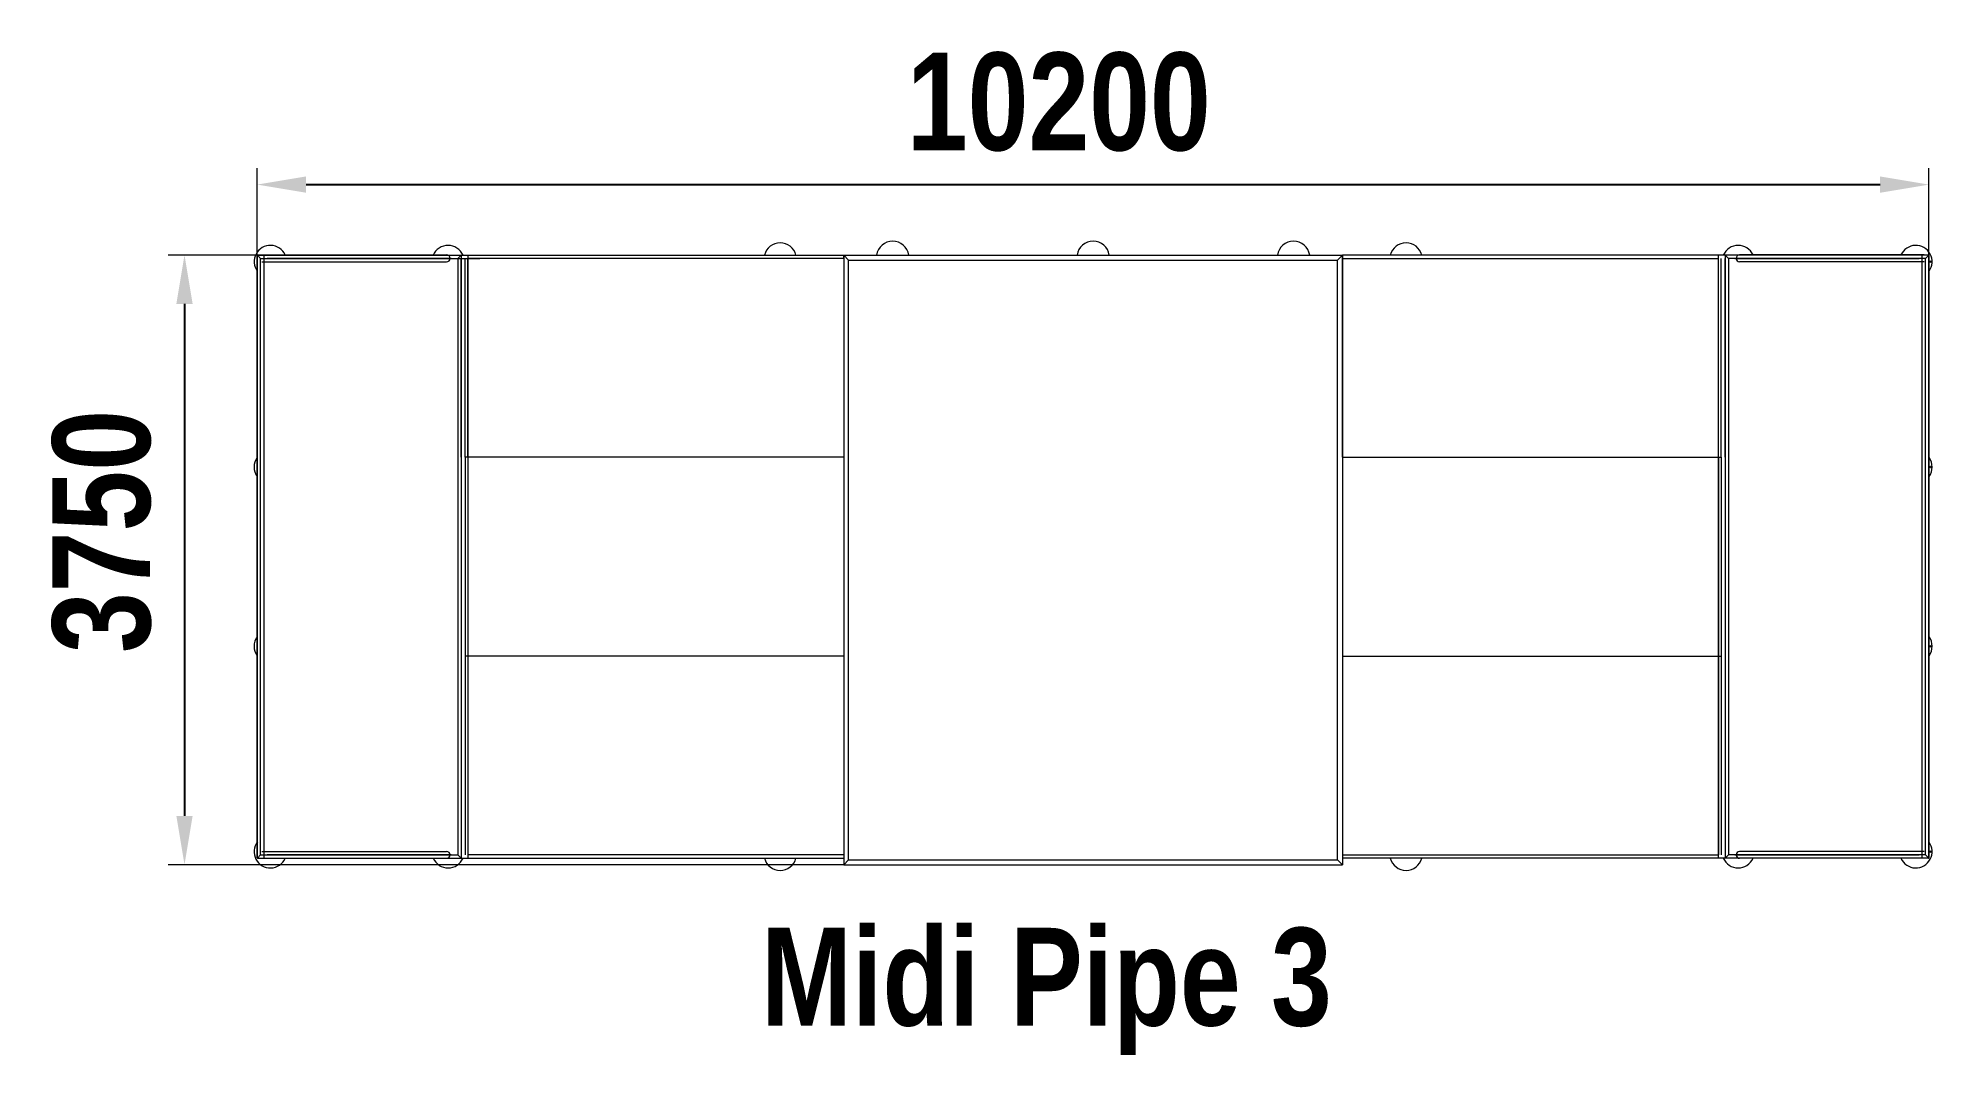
# Model space of a CAD drawing. Header units: millimetres. Extents: x 73845 to 85468, y 5139 to 11380.
import ezdxf

# ---------------------------------------------------------------- set-up
doc = ezdxf.new("R2010")
doc.units = ezdxf.units.MM
doc.layers.add('DiKom', color=7, linetype='Continuous')
doc.styles.add('style1', font='arialbd.ttf', dxfattribs={"width": 0.8})
doc.dimstyles.new('1-50', dxfattribs={"dimtxt": 600, "dimasz": 300, "dimexe": 100, "dimexo": 0, "dimgap": 300, "dimtad": 1, "dimtxsty": 'style1', "dimcen": 200, "dimclrd": 7, "dimclre": 7, "dimclrt": 7, "dimadec": 1, "dimazin": 2, "dimtfac": 1, "dimtmove": 0, "dimatfit": 2, "dimfxl": 1, "dimlwd": 25, "dimlwe": 18, "dimarcsym": 0})

# ---------------------------------------------------------------- blocks, each defined once
blk = doc.blocks.new('*D77')
at = {"layer": 'Defpoints', "color": 0, "transparency": 16777216}
for p in [(85449, 10480), (75191, 9523), (85449, 9523)]:
    blk.add_point(p, dxfattribs=at)
at = {"layer": 'DiKom', "color": 7, "lineweight": 18, "transparency": 16777216}
for p, q in [((75191, 9523), (75191, 10580)), ((85449, 9523), (85449, 10580))]:
    blk.add_line(p, q, dxfattribs=at)
at = {"layer": 'DiKom', "color": 7, "lineweight": 25, "transparency": 16777216}
blk.add_line((75491, 10480), (85149, 10480), dxfattribs=at)
at = {"layer": 'DiKom', "color": 7, "transparency": 16777216}
for points in [[(75491, 10530), (75491, 10430), (75191, 10480)], [(85149, 10530), (85149, 10430), (85449, 10480)]]:
    blk.add_solid(points, dxfattribs=at)
at = {"layer": 'DiKom', "color": 7, "transparency": 16777216, "insert": (80110, 10986), "char_height": 600, "attachment_point": 5, "style": 'style1'}
blk.add_mtext('10200', dxfattribs=at)
blk = doc.blocks.new('*D78')
at = {"layer": 'Defpoints', "color": 0, "transparency": 16777216}
for p in [(75530, 10048), (74745, 6307), (78790, 6307)]:
    blk.add_point(p, dxfattribs=at)
at = {"layer": 'DiKom', "color": 7, "lineweight": 18, "transparency": 16777216}
for p, q in [((75530, 10048), (74645, 10048)), ((78790, 6307), (74645, 6307))]:
    blk.add_line(p, q, dxfattribs=at)
at = {"layer": 'DiKom', "color": 7, "lineweight": 25, "transparency": 16777216}
blk.add_line((74745, 9748), (74745, 6607), dxfattribs=at)
at = {"layer": 'DiKom', "color": 7, "transparency": 16777216}
for points in [[(74695, 9748), (74795, 9748), (74745, 10048)], [(74695, 6607), (74795, 6607), (74745, 6307)]]:
    blk.add_solid(points, dxfattribs=at)
at = {"layer": 'DiKom', "color": 7, "transparency": 16777216, "insert": (74239, 8352), "char_height": 600, "attachment_point": 5, "rotation": 90, "style": 'style1'}
blk.add_mtext('3750', dxfattribs=at)

msp = doc.modelspace()

# ---------------------------------------------------------------- linework, layer by layer
at = {"layer": 'DiKom', "color": 7, "linetype": 'Continuous', "lineweight": 15}
for p, q in [((75191.328, 6350.247), (75191.328, 10044.247)), ((75192.328, 6347.247), (75192.328, 10047.247)), ((75212.328, 10027.247), (75192.328, 10047.247)), ((75192.328, 10047.247), (76442.328, 10047.247)), ((75194.328, 10047.247), (75230.328, 10047.247)), ((75212.328, 10027.247), (76422.328, 10027.247)), ((75212.328, 6367.247), (75212.328, 10027.247)), ((75220.317, 10048.247), (76353.328, 10048.247)), ((75220.317, 10006.247), (76353.328, 10006.247)), ((75233.328, 6350.247), (75233.328, 10044.247)), ((76382.328, 10027.247), (75252.328, 10027.247)), ((76342.328, 10027.247), (76556.481, 10027.247)), ((76422.328, 10027.247), (76442.328, 10047.247)), ((76422.328, 10027.247), (76422.328, 6367.247)), ((76442.328, 10047.247), (76442.328, 6347.247)), ((76442.328, 10047.247), (78790.408, 10047.247)), ((76442.328, 8807.247), (76442.328, 10027.247)), ((76466.856, 8807.247), (76466.856, 10027.247)), ((78790.408, 10027.247), (76483.387, 10027.247)), ((76483.387, 8807.247), (76483.387, 10027.247)), ((76484.328, 10047.247), (76484.328, 6347.247)), ((78790.408, 10047.247), (78790.408, 8797.247)), ((78790.408, 10047.247), (81850.408, 10047.247)), ((78790.408, 10047.247), (78820.408, 10017.247)), ((78790.408, 10027.247), (78790.408, 10047.247)), ((78820.408, 10017.247), (81820.408, 10017.247)), ((78820.408, 6337.247), (78820.408, 10017.247)), ((81850.408, 10047.247), (81820.408, 10017.247)), ((81820.408, 6337.247), (81820.408, 10017.247)), ((81850.408, 10027.247), (81850.408, 10047.247)), ((84198.489, 10047.247), (81850.408, 10047.247)), ((81850.408, 10047.247), (81850.408, 8797.247)), ((81850.408, 10027.247), (84157.43, 10027.247)), ((81850.408, 8807.247), (81850.408, 10027.247)), ((84156.489, 10047.247), (84156.489, 6347.247)), ((84157.43, 8807.247), (84157.43, 10027.247)), ((84173.961, 8807.247), (84173.961, 10027.247)), ((84198.489, 10047.247), (84198.489, 6347.247)), ((84218.489, 10027.247), (84198.489, 10047.247)), ((85448.489, 10047.247), (84198.489, 10047.247)), ((84198.489, 8807.247), (84198.489, 10027.247)), ((85428.489, 10027.247), (84218.489, 10027.247)), ((84218.489, 10027.247), (84218.489, 6367.247)), ((84258.489, 10027.247), (85388.489, 10027.247)), ((85420.499, 10048.247), (84287.489, 10048.247)), ((85420.499, 10006.247), (84287.489, 10006.247)), ((85407.489, 6350.247), (85407.489, 10044.247)), ((85446.489, 10047.247), (85410.489, 10047.247)), ((85428.489, 10027.247), (85448.489, 10047.247)), ((85428.489, 6367.247), (85428.489, 10027.247)), ((85448.489, 6347.247), (85448.489, 10047.247)), ((85449.489, 6350.247), (85449.489, 10044.247)), ((76442.328, 8807.247), (76442.328, 7587.247)), ((76466.856, 8807.247), (76466.856, 7587.247)), ((78790.408, 8807.247), (76466.856, 8807.247)), ((78790.408, 8807.247), (76466.856, 8807.247)), ((76483.387, 8807.247), (76483.387, 7587.247)), ((78790.408, 8807.247), (78790.408, 7587.247)), ((81850.408, 8807.247), (81850.408, 7587.247)), ((81850.408, 8807.247), (84173.961, 8807.247)), ((81850.408, 8807.247), (84173.961, 8807.247)), ((81850.408, 8807.247), (81850.408, 7557.247)), ((84157.43, 8807.247), (84157.43, 7587.247)), ((84173.961, 8807.247), (84173.961, 7587.247)), ((84198.489, 8807.247), (84198.489, 7587.247)), ((76442.328, 7587.247), (76442.328, 6367.247)), ((78790.408, 7587.247), (76466.856, 7587.247)), ((76466.856, 7587.247), (76466.856, 6367.247)), ((78790.408, 7587.247), (76466.856, 7587.247)), ((76483.387, 7587.247), (76483.387, 6367.247)), ((78790.408, 7587.247), (78790.408, 6367.247)), ((78790.408, 7557.247), (78790.408, 6307.247)), ((81850.408, 7587.247), (84173.961, 7587.247)), ((81850.408, 7587.247), (81850.408, 6367.247)), ((81850.408, 7587.247), (84173.961, 7587.247)), ((81850.408, 7557.247), (81850.408, 6307.247)), ((84157.43, 7587.247), (84157.43, 6367.247)), ((84173.961, 7587.247), (84173.961, 6367.247)), ((84198.489, 7587.247), (84198.489, 6367.247)), ((75212.328, 6367.247), (75192.328, 6347.247)), ((75192.328, 6347.247), (76442.328, 6347.247)), ((75194.328, 6347.247), (75230.328, 6347.247)), ((75212.328, 6367.247), (76422.328, 6367.247)), ((75220.317, 6388.247), (76353.328, 6388.247)), ((75220.317, 6346.247), (76353.328, 6346.247)), ((76382.328, 6367.247), (75252.328, 6367.247)), ((76422.328, 6367.247), (76442.328, 6347.247)), ((76442.328, 6347.247), (78790.408, 6347.247)), ((78790.408, 6367.247), (76483.387, 6367.247)), ((78790.408, 6367.247), (78790.408, 6347.247)), ((78790.408, 6307.247), (78820.408, 6337.247)), ((78790.408, 6307.247), (81850.408, 6307.247)), ((78820.408, 6337.247), (78816.408, 6337.247)), ((78820.408, 6337.247), (81820.408, 6337.247)), ((81850.408, 6307.247), (81820.408, 6337.247)), ((81850.408, 6367.247), (81850.408, 6347.247)), ((81850.408, 6367.247), (84157.43, 6367.247)), ((84198.489, 6347.247), (81850.408, 6347.247)), ((84218.489, 6367.247), (84198.489, 6347.247)), ((85448.489, 6347.247), (84198.489, 6347.247)), ((85428.489, 6367.247), (84218.489, 6367.247)), ((84258.489, 6367.247), (85388.489, 6367.247)), ((85420.499, 6388.247), (84287.489, 6388.247)), ((85420.499, 6346.247), (84287.489, 6346.247)), ((85446.489, 6347.247), (85410.489, 6347.247)), ((85428.489, 6367.247), (85448.489, 6347.247))]:
    msp.add_line(p, q, dxfattribs=at)
for centre in [(85458.489, 10007.247), (85458.489, 8747.247), (85458.489, 7647.247), (85458.489, 6387.247)]:
    msp.add_circle(centre, 5, dxfattribs=at)
for centre, radius, start, end in [((78400.408, 10022.247), 100, 14.4775122, 165.5224878), ((79090.408, 10032.247), 100, 8.6269266, 171.3730734), ((80320.408, 10032.247), 100, 8.6269266, 171.3730734), ((81550.408, 10032.247), 100, 8.6269266, 171.3730734), ((82240.408, 10022.247), 100, 14.4775122, 165.5224878), ((75272.328, 10007.247), 100, 24.2048348, 215.9040686), ((75194.328, 10044.247), 3, 90, 180), ((76362.328, 10007.247), 100, 23.5781785, 156.4218215), ((76353.328, 10027.247), 21, 0, 90), ((76353.328, 10027.247), 21, 270, 0), ((84278.489, 10007.247), 100, 24.2048348, 156.4218215), ((84287.489, 10027.247), 21, 90, 180), ((84287.489, 10027.247), 21, 180, 270), ((85368.489, 10007.247), 100, 324.0959314, 155.7951652), ((85446.489, 10044.247), 3, 0, 90), ((75272.328, 8747.247), 100, 144.0959314, 215.9040686), ((85368.489, 8747.247), 100, 324.0959314, 35.9040686), ((75272.328, 7647.247), 100, 144.0959314, 215.9040686), ((85368.489, 7647.247), 100, 324.0959314, 35.9040686), ((75272.328, 6387.247), 100, 143.1301024, 335.7951652), ((85368.489, 6387.247), 100, 204.2048348, 35.9040686), ((75194.328, 6350.247), 3, 180, 270), ((76362.328, 6387.247), 100, 204.2048348, 336.4218215), ((76353.328, 6367.247), 21, 0, 90), ((76353.328, 6367.247), 21, 270, 0), ((78400.408, 6372.247), 100, 194.4775122, 345.5224878), ((82240.408, 6372.247), 100, 194.4775122, 345.5224878), ((84278.489, 6387.247), 100, 203.5781785, 335.7951652), ((84287.489, 6367.247), 21, 90, 180), ((84287.489, 6367.247), 21, 180, 270), ((85446.489, 6350.247), 3, 270, 0)]:
    msp.add_arc(centre, radius, start, end, dxfattribs=at)

# ---------------------------------------------------------------- texts
at = {"layer": 'DiKom', "insert": (78282.917, 5919.84), "char_height": 600, "width": 5758.439, "attachment_point": 1, "style": 'style1'}
msp.add_mtext('Midi Pipe 3', dxfattribs=at)

# ---------------------------------------------------------------- dimensions: what is measured, and where the dimension line sits
at = {"layer": 'DiKom'}
dim = msp.add_linear_dim(base=(85449.489, 10480.151), p1=(75191.328, 9522.668), p2=(85449.489, 9522.668), text='10200', dimstyle='1-50', override={"dimgap": 200}, dxfattribs=at)
dim.commit()
dim.dimension.update_dxf_attribs({"geometry": '*D77', "text_midpoint": (80110.289, 10480.151), "dimtype": 160})
dim = msp.add_linear_dim(base=(74745.495, 6307.247), p1=(75529.503, 10048.247), p2=(78790.408, 6307.247), angle=90, text='3750', dimstyle='1-50', override={"dimgap": 200}, dxfattribs=at)
dim.commit()
dim.dimension.update_dxf_attribs({"geometry": '*D78', "text_midpoint": (74745.495, 8351.814), "dimtype": 160})

doc.saveas('drawing.dxf')
